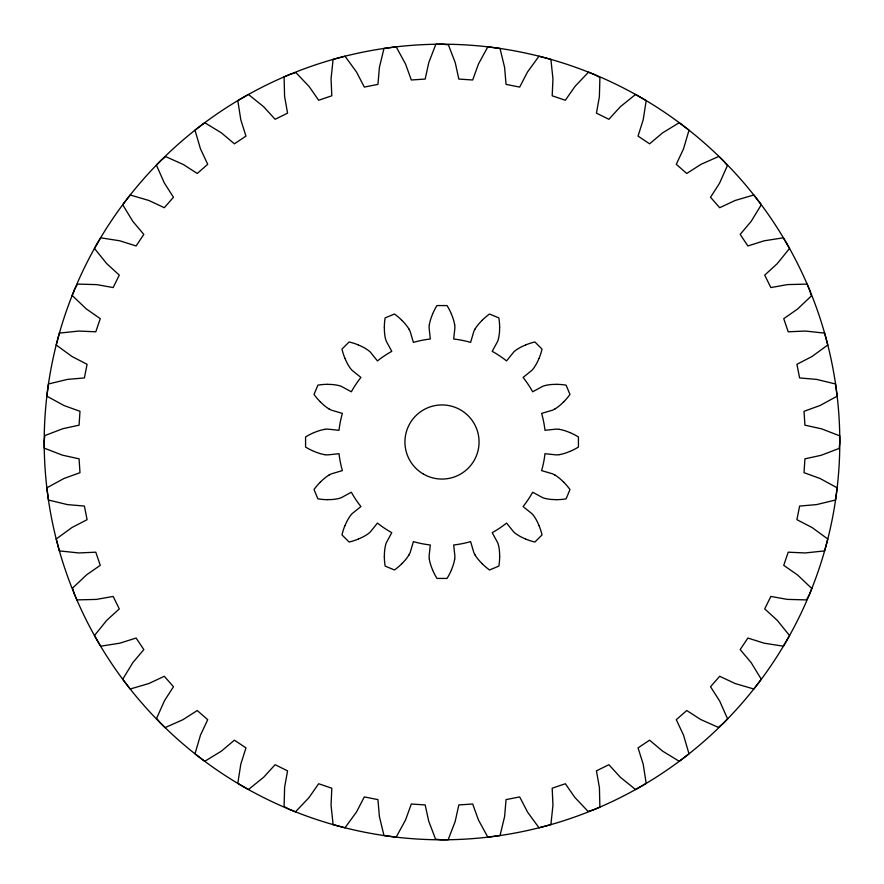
<?xml version="1.0" encoding="UTF-8"?>
<svg xmlns="http://www.w3.org/2000/svg" width="884" height="884" viewBox="0 0 884 884"><rect width="100%" height="100%" fill="white"/><g stroke="black" fill="none" stroke-linecap="round" stroke-linejoin="round"><path stroke-width="1.33" d="M384.33 327.61L384.33 327.179A62.488 62.488 0 0 1 385.126 317.897L394.463 314.03A62.488 62.488 0 0 1 401.579 320.041L401.9 320.339M499.67 556.39L499.67 556.821A62.488 62.488 0 0 1 498.874 566.103L489.537 569.97A62.488 62.488 0 0 1 482.421 563.959L482.1 563.661M429.348 324.947L429.304 325.312A19.117 19.117 0 0 0 429.105 327.71L430.309 339.014A103.638 103.638 0 0 0 413.392 342.384L410.198 331.533A19.117 19.117 0 0 0 409.071 329.345L408.894 329.014M454.652 559.053L454.696 558.688A19.117 19.117 0 0 0 454.895 556.29L453.691 544.986A103.638 103.638 0 0 0 470.608 541.616L473.824 552.522A19.117 19.117 0 0 0 474.929 554.655L475.106 554.986M344.948 525.615L344.782 526.013A62.488 62.488 0 0 0 341.964 534.897L349.103 542.036A62.488 62.488 0 0 0 357.987 539.207L358.385 539.052M539.052 358.385L539.218 357.987A62.488 62.488 0 0 0 542.036 349.103L534.897 341.964A62.488 62.488 0 0 0 526.013 344.793L525.615 344.948M432.497 314.251L432.663 313.853A62.488 62.488 0 0 1 436.95 305.577L447.05 305.577A62.488 62.488 0 0 1 451.326 313.853L451.503 314.251M451.503 569.749L451.337 570.147A62.488 62.488 0 0 1 447.05 578.423L436.95 578.423A62.488 62.488 0 0 1 432.674 570.147L432.497 569.749M475.106 329.014L474.918 329.334A19.117 19.117 0 0 0 473.813 331.478L470.608 342.384A103.638 103.638 0 0 0 453.691 339.014L454.895 327.842A19.117 19.117 0 0 0 454.696 325.312L454.652 324.947M408.894 554.986L409.082 554.666A19.117 19.117 0 0 0 410.187 552.522L413.392 541.616A103.638 103.638 0 0 0 430.309 544.986L429.105 556.29A19.117 19.117 0 0 0 429.304 558.688L429.348 559.053M320.339 482.1L320.03 482.41A62.488 62.488 0 0 0 314.03 489.537L317.897 498.863A62.488 62.488 0 0 0 327.179 499.659L327.61 499.67M563.661 401.9L563.97 401.59A62.488 62.488 0 0 0 569.97 394.463L566.103 385.137A62.488 62.488 0 0 0 556.821 384.341L556.39 384.33M482.1 320.339L482.41 320.03A62.488 62.488 0 0 1 489.537 314.03L498.863 317.897A62.488 62.488 0 0 1 499.659 327.179L499.67 327.61M401.9 563.661L401.59 563.97A62.488 62.488 0 0 1 394.463 569.97L385.137 566.103A62.488 62.488 0 0 1 384.341 556.821L384.33 556.39M329.014 475.106L329.334 474.918A19.117 19.117 0 0 1 331.478 473.813L342.384 470.608A103.638 103.638 0 0 1 339.014 453.691L327.842 454.895A19.117 19.117 0 0 1 325.312 454.696L324.947 454.652M554.986 408.894L554.666 409.082A19.117 19.117 0 0 1 552.522 410.187L541.616 413.392A103.638 103.638 0 0 1 544.986 430.309L556.29 429.105A19.117 19.117 0 0 1 558.688 429.304L559.053 429.348M314.251 432.497L313.853 432.663A62.488 62.488 0 0 0 305.577 436.95L305.577 447.05A62.488 62.488 0 0 0 313.853 451.326L314.251 451.503M569.749 451.503L570.147 451.337A62.488 62.488 0 0 0 578.423 447.05L578.423 436.95A62.488 62.488 0 0 0 570.147 432.674L569.749 432.497M324.947 429.348L325.312 429.304A19.117 19.117 0 0 1 327.71 429.105L339.014 430.309A103.638 103.638 0 0 1 342.384 413.392L331.533 410.198A19.117 19.117 0 0 1 329.345 409.071L329.014 408.894M559.053 454.652L558.688 454.696A19.117 19.117 0 0 1 556.29 454.895L544.986 453.691A103.638 103.638 0 0 1 541.616 470.608L552.522 473.824A19.117 19.117 0 0 1 554.655 474.929L554.986 475.106M327.61 384.33L327.179 384.33A62.488 62.488 0 0 0 317.897 385.126L314.03 394.463A62.488 62.488 0 0 0 320.041 401.579L320.339 401.9M556.39 499.67L556.821 499.67A62.488 62.488 0 0 0 566.103 498.874L569.97 489.537A62.488 62.488 0 0 0 563.959 482.421L563.661 482.1M358.385 344.948L357.987 344.782A62.488 62.488 0 0 0 349.103 341.964L341.964 349.103A62.488 62.488 0 0 0 344.793 357.987L344.948 358.385M525.615 539.052L526.013 539.218A62.488 62.488 0 0 0 534.897 542.036L542.036 534.897A62.488 62.488 0 0 0 539.207 526.013L539.052 525.615M556.39 384.396A44.874 44.874 0 0 0 545.284 385.457L544.942 385.612A19.117 19.117 0 0 0 542.654 386.341L532.665 391.789A103.638 103.638 0 0 0 523.085 377.446L531.925 370.308A19.117 19.117 0 0 0 533.483 368.473L533.715 368.175A44.874 44.874 0 0 0 538.986 358.363M525.637 345.014A44.874 44.874 0 0 0 515.792 350.241L515.527 350.506A19.117 19.117 0 0 0 513.692 352.064L506.554 360.915A103.638 103.638 0 0 0 492.211 351.335L497.648 341.346A19.117 19.117 0 0 0 498.377 339.058L498.477 338.694A44.874 44.874 0 0 0 499.604 327.61M475.051 328.981A44.874 44.874 0 0 1 482.156 320.384M451.448 314.284A44.874 44.874 0 0 1 454.707 324.936M429.293 324.936A44.874 44.874 0 0 1 432.552 314.284M401.844 320.384A44.874 44.874 0 0 1 408.949 328.981M384.396 327.61A44.874 44.874 0 0 0 385.457 338.716L385.612 339.058A19.117 19.117 0 0 0 386.341 341.346L391.789 351.335A103.638 103.638 0 0 0 377.446 360.915L370.352 352.119A19.117 19.117 0 0 0 368.473 350.517L368.175 350.285A44.874 44.874 0 0 0 358.363 345.014M345.014 358.363A44.874 44.874 0 0 0 350.241 368.208L350.506 368.473A19.117 19.117 0 0 0 352.064 370.308L360.915 377.446A103.638 103.638 0 0 0 351.335 391.789L341.346 386.352A19.117 19.117 0 0 0 339.058 385.623L338.694 385.523A44.874 44.874 0 0 0 327.61 384.396M328.981 408.949A44.874 44.874 0 0 1 320.384 401.844M314.284 432.552A44.874 44.874 0 0 1 324.936 429.293M324.936 454.707A44.874 44.874 0 0 1 314.284 451.448M320.384 482.156A44.874 44.874 0 0 1 328.981 475.051M327.61 499.604A44.874 44.874 0 0 0 338.716 498.543L339.058 498.388A19.117 19.117 0 0 0 341.346 497.659L351.335 492.211A103.638 103.638 0 0 0 360.915 506.554L352.119 513.648A19.117 19.117 0 0 0 350.517 515.527L350.285 515.825A44.874 44.874 0 0 0 345.014 525.637M358.363 538.986A44.874 44.874 0 0 0 368.208 533.759L368.473 533.494A19.117 19.117 0 0 0 370.308 531.936L377.446 523.085A103.638 103.638 0 0 0 391.789 532.665L386.352 542.654A19.117 19.117 0 0 0 385.623 544.942L385.523 545.306A44.874 44.874 0 0 0 384.396 556.39M408.949 555.019A44.874 44.874 0 0 1 401.844 563.616M432.552 569.716A44.874 44.874 0 0 1 429.293 559.064M454.707 559.064A44.874 44.874 0 0 1 451.448 569.716M482.156 563.616A44.874 44.874 0 0 1 475.051 555.019M499.604 556.39A44.874 44.874 0 0 0 498.543 545.284L498.388 544.942A19.117 19.117 0 0 0 497.659 542.654L492.211 532.665A103.638 103.638 0 0 0 506.554 523.085L513.692 531.925A19.117 19.117 0 0 0 515.527 533.483L515.825 533.715A44.874 44.874 0 0 0 525.637 538.986M538.986 525.637A44.874 44.874 0 0 0 533.759 515.792L533.494 515.527A19.117 19.117 0 0 0 531.936 513.692L523.085 506.554A103.638 103.638 0 0 0 532.665 492.211L542.654 497.648A19.117 19.117 0 0 0 544.942 498.377L545.306 498.477A44.874 44.874 0 0 0 556.39 499.604M555.019 475.051A44.874 44.874 0 0 1 563.616 482.156M569.716 451.448A44.874 44.874 0 0 1 559.064 454.707M559.064 429.293A44.874 44.874 0 0 1 569.716 432.552M563.616 401.844A44.874 44.874 0 0 1 555.019 408.949M44.2 441.226L44.244 448.144L62.421 455.161L79.074 458.829L79.98 472.686L63.957 478.487L46.852 487.824L48.454 500.012L67.394 504.598L84.378 506.057L87.085 519.682L71.947 527.527L56.211 539.008L59.394 550.887L78.764 552.953L95.792 552.191L100.257 565.34L86.632 574.799L72.61 588.059L74.19 593.518L76.875 599.893L96.356 599.418L113.141 596.435L119.285 608.888L106.699 620.391L94.466 635.552L100.61 646.204L119.859 643.187L136.103 638.038L143.827 649.585L132.843 662.624L122.699 679.255L130.18 689.012L148.877 683.52L164.313 676.282L173.474 686.735L164.501 700.692L156.623 718.305L160.17 722.747L165.098 727.598L182.911 719.709L197.265 710.526L207.718 719.686L200.48 735.123L194.988 753.82L204.745 761.301L221.376 751.157L234.415 740.173L245.962 747.897L240.813 764.141L237.796 783.39L248.448 789.534L263.609 777.301L275.112 764.715L287.565 770.859L284.626 787.191L284.084 806.484L289.057 809.225L295.466 811.832L308.903 797.722L318.66 783.743L331.809 788.208L331.047 805.236L333.113 824.606L344.992 827.789L356.473 812.053L364.318 796.915L377.943 799.622L379.402 816.606L383.988 835.546L396.176 837.148L405.513 820.043L411.314 804.02L425.171 804.926L428.696 821.137L435.58 839.17L441.226 839.8L448.144 839.756L455.161 821.579L458.829 804.926L472.686 804.02L478.487 820.043L487.824 837.148L500.012 835.546L504.598 816.606L506.057 799.622L519.682 796.915L527.527 812.053L539.008 827.789L550.887 824.606L552.953 805.236L552.191 788.208L565.34 783.743L574.799 797.368L588.059 811.39L593.518 809.81L599.893 807.125L599.418 787.644L596.435 770.859L608.888 764.715L620.391 777.301L635.552 789.534L646.204 783.39L643.187 764.141L638.038 747.897L649.585 740.173L662.624 751.157L679.255 761.301L689.012 753.82L683.52 735.123L676.282 719.686L686.735 710.526L700.692 719.499L718.305 727.377L722.747 723.83L727.598 718.902L719.709 701.089L710.526 686.735L719.686 676.282L735.123 683.52L753.82 689.012L761.301 679.255L751.157 662.624L740.173 649.585L747.897 638.038L764.141 643.187L783.39 646.204L789.534 635.552L777.301 620.391L764.715 608.888L770.859 596.435L787.191 599.374L806.484 599.916L809.225 594.943L811.832 588.534L797.722 575.097L783.743 565.34L788.208 552.191L805.236 552.953L824.606 550.887L827.789 539.008L812.053 527.527L796.915 519.682L799.622 506.057L816.606 504.598L835.546 500.012L837.148 487.824L820.043 478.487L804.02 472.686L804.926 458.829L821.137 455.304L839.17 448.42L839.8 442.773L839.756 435.856L821.579 428.839L804.926 425.171L804.02 411.314L820.043 405.513L837.148 396.176L835.546 383.988L816.606 379.402L799.622 377.943L796.915 364.318L812.053 356.473L827.789 344.992L824.606 333.113L805.236 331.047L788.208 331.809L783.743 318.66L797.368 309.201L811.39 295.941L809.81 290.482L807.125 284.107L787.644 284.582L770.859 287.565L764.715 275.112L777.301 263.609L789.534 248.448L783.39 237.796L764.141 240.813L747.897 245.962L740.173 234.415L751.157 221.376L761.301 204.745L753.82 194.988L735.123 200.48L719.686 207.718L710.526 197.265L719.499 183.308L727.377 165.695L723.83 161.253L718.902 156.402L701.089 164.291L686.735 173.474L676.282 164.313L683.52 148.877L689.012 130.18L679.255 122.699L662.624 132.843L649.585 143.827L638.038 136.103L643.187 119.859L646.204 100.61L635.552 94.466L620.391 106.699L608.888 119.285L596.435 113.141L599.374 96.809L599.916 77.516L594.943 74.775L588.534 72.168L575.097 86.278L565.34 100.257L552.191 95.792L552.953 78.764L550.887 59.394L539.008 56.211L527.527 71.947L519.682 87.085L506.057 84.378L504.598 67.394L500.012 48.454L487.824 46.852L478.487 63.957L472.686 79.98L458.829 79.074L455.304 62.863L448.42 44.83L442.773 44.2L435.856 44.244L428.839 62.421L425.171 79.074L411.314 79.98L405.513 63.957L396.176 46.852L383.988 48.454L379.402 67.394L377.943 84.378L364.318 87.085L356.473 71.947L344.992 56.211L333.113 59.394L331.047 78.764L331.809 95.792L318.66 100.257L309.201 86.632L295.941 72.61L290.482 74.19L284.107 76.875L284.582 96.356L287.565 113.141L275.112 119.285L263.609 106.699L248.448 94.466L237.796 100.61L240.813 119.859L245.962 136.103L234.415 143.827L221.376 132.843L204.745 122.699L194.988 130.18L200.48 148.877L207.718 164.313L197.265 173.474L183.308 164.501L165.695 156.623L161.253 160.17L156.402 165.098L164.291 182.911L173.474 197.265L164.313 207.718L148.877 200.48L130.18 194.988L122.699 204.745L132.843 221.376L143.827 234.415L136.103 245.962L119.859 240.813L100.61 237.796L94.466 248.448L106.699 263.609L119.285 275.112L113.141 287.565L96.809 284.626L77.516 284.084L74.775 289.057L72.168 295.466L86.278 308.903L100.257 318.66L95.792 331.809L78.764 331.047L59.394 333.113L56.211 344.992L71.947 356.473L87.085 364.318L84.378 377.943L67.394 379.402L48.454 383.988L46.852 396.176L63.957 405.513L79.98 411.314L79.074 425.171L62.863 428.696L44.83 435.58L44.2 441.226M423.469 474.1A37.062 37.062 0 0 0 479.062 442A37.062 37.062 0 0 0 423.469 409.9A37.062 37.062 0 0 0 423.469 474.1M243.1 786.506A397.8 397.8 0 0 0 839.8 442A397.8 397.8 0 0 0 243.1 97.494A397.8 397.8 0 0 0 243.1 786.506"/></g></svg>
